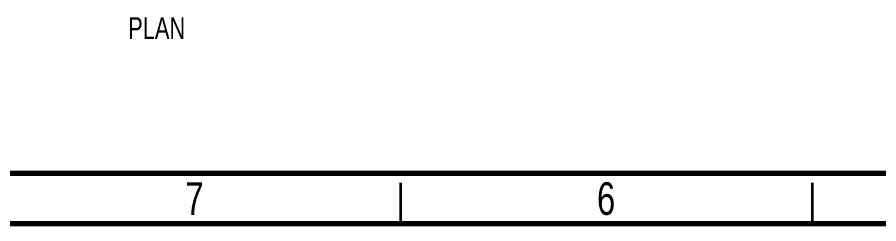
# Model space of a CAD drawing. Header units: millimetres. Extents: x 15 to 1266, y -324 to 294.
# Drawn here: x 496.1 to 600.8, y 2.6 to 27.7 of the extents above; entities that cross this region are included whole.
import ezdxf

# ---------------------------------------------------------------- set-up
doc = ezdxf.new("R2010")
doc.units = ezdxf.units.MM
doc.styles.add('SLDTEXTSTYLE0', font='TXT', dxfattribs={"width": 0.75})

msp = doc.modelspace()

# ---------------------------------------------------------------- linework, layer by layer
at = {"color": 7, "linetype": 'Continuous', "lineweight": 70}
for p, q in [((837.1039014, 8.6988887), (447.7014293, 8.6988887)), ((842.7014293, 2.5653637), (442.7014293, 2.5653637))]:
    msp.add_line(p, q, dxfattribs=at)
at = {"color": 7, "linetype": 'Continuous', "lineweight": 35}
for p, q in [((542.7014293, 7.5653637), (542.7014293, 2.5653637)), ((592.7014293, 7.5653637), (592.7014293, 2.5653637))]:
    msp.add_line(p, q, dxfattribs=at)

# ---------------------------------------------------------------- texts
at = {"color": 7, "linetype": 'Continuous', "lineweight": 0, "style": 'SLDTEXTSTYLE0'}
for s, insert, char_height, attachment_point in [('PLAN', (509.6022229, 27.7329941), 2.64583333, 1), ('7', (517.6614663, 7.6255178), 3.96875, 2), ('6', (567.6614663, 7.6255178), 3.96875, 2)]:
    msp.add_mtext(s, dxfattribs=dict(at, insert=insert, char_height=char_height, attachment_point=attachment_point))

doc.saveas('drawing.dxf')
